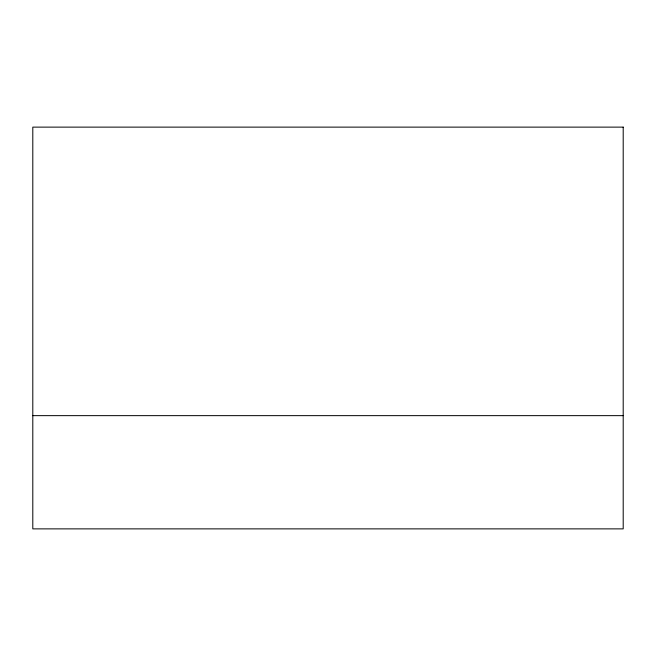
<?xml version="1.0" encoding="UTF-8"?>
<svg xmlns="http://www.w3.org/2000/svg" width="656" height="656" viewBox="0 0 656 656"><rect width="100%" height="100%" fill="white"/><g stroke="black" fill="none" stroke-linecap="round" stroke-linejoin="round"><path stroke-width="0.98" d="M32.8 415.642L623.2 415.642M623.2 127.125L32.8 127.125L32.8 528.875L623.2 528.875L623.2 127.125"/></g></svg>
